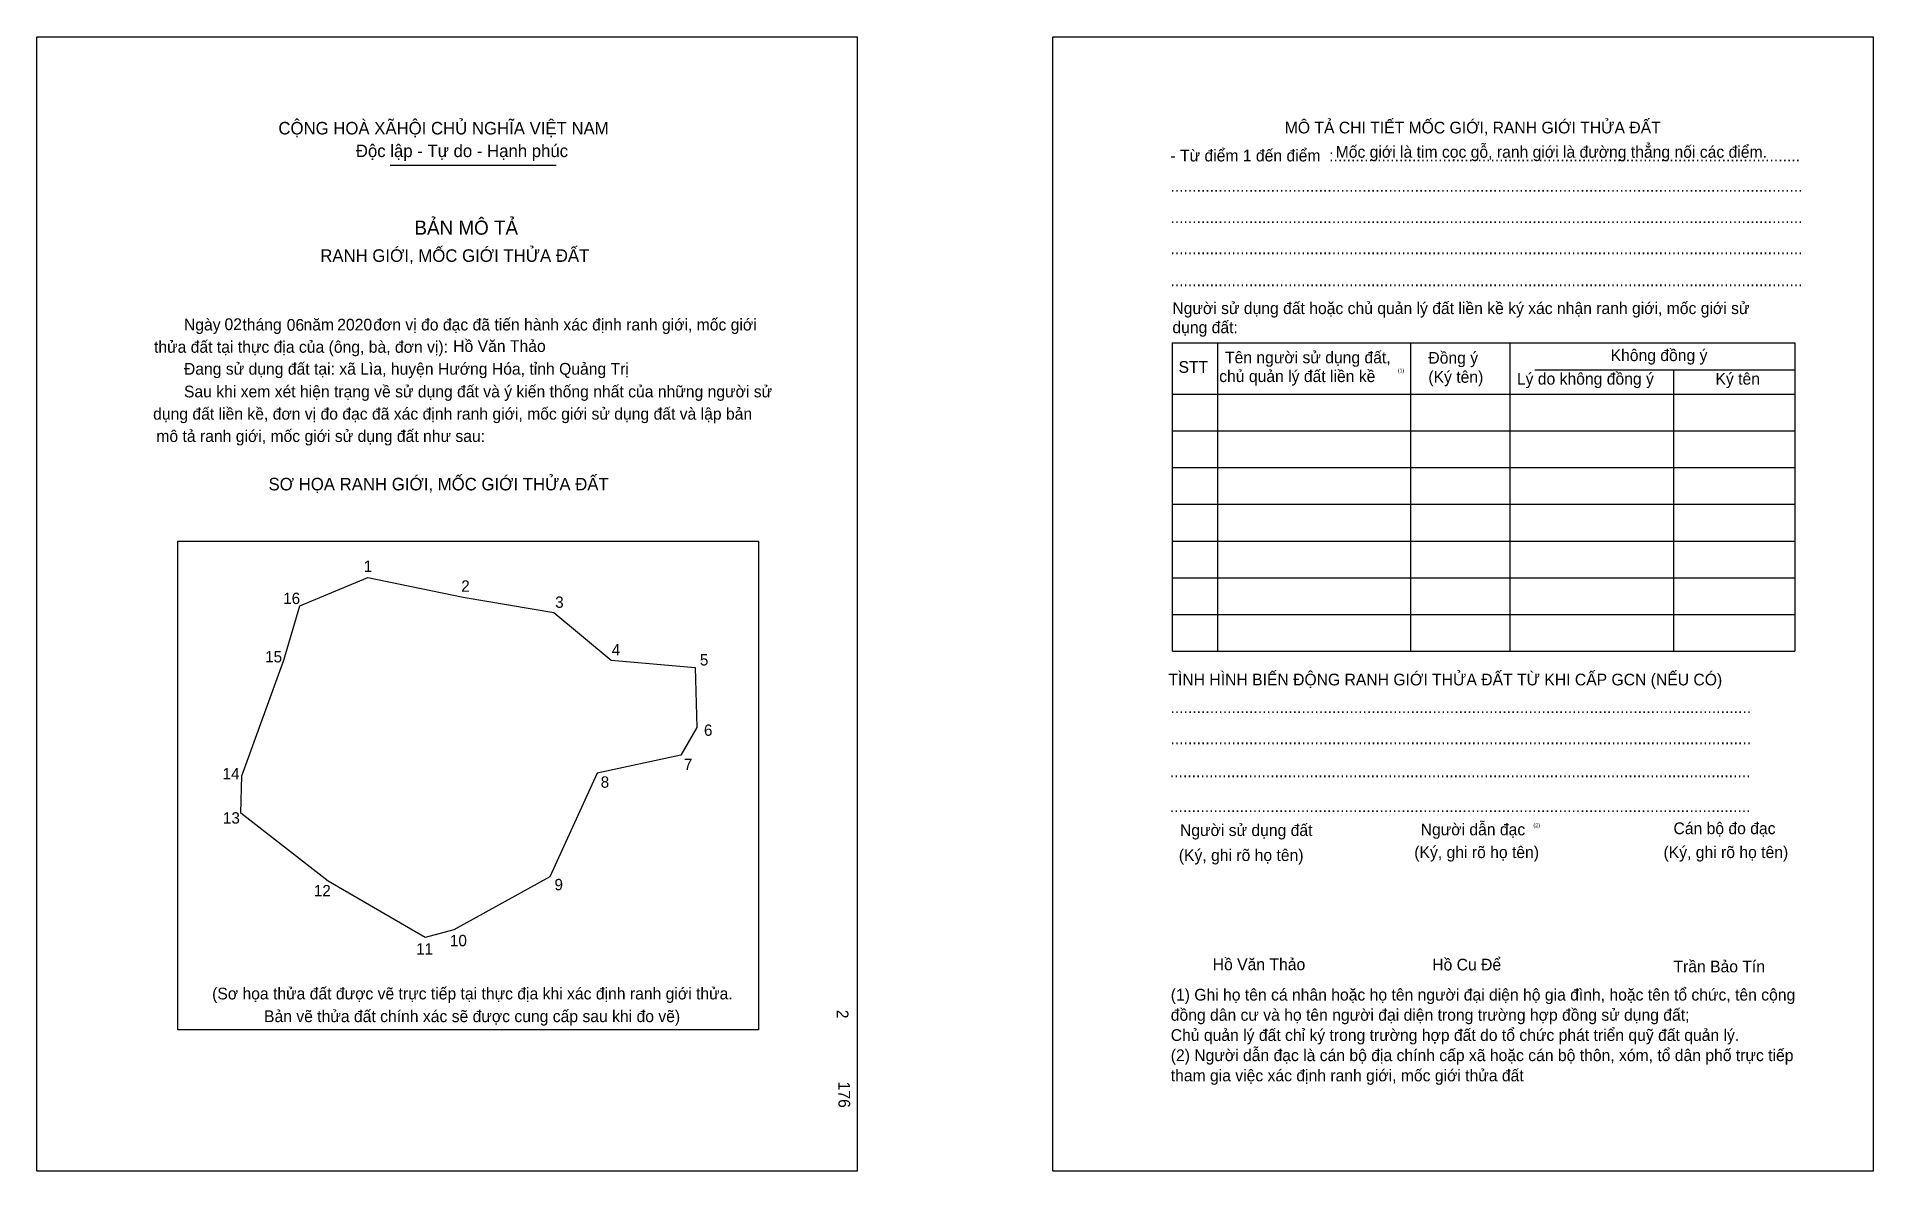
# Model space of a CAD drawing. Extents: x 552757 to 553336, y 1820127 to 1820485.
import ezdxf

# ---------------------------------------------------------------- set-up
doc = ezdxf.new("R2010")
doc.units = 0
for name, color, linetype in [('bmtKhungInTrang1', 7, 'Continuous'), ('bmtKhungInTrang2', 7, 'Continuous'), ('bmtNoiDung', 7, 'Continuous'), ('bmtTemplate', 7, 'Continuous'), ('CanhThua', 7, 'Continuous'), ('SoHieuDinhThua', 7, 'Continuous')]:
    doc.layers.add(name, color=color, linetype=linetype)

msp = doc.modelspace()

# ---------------------------------------------------------------- linework, layer by layer
at = {"layer": 'bmtKhungInTrang1'}
msp.add_lwpolyline([(552756.9, 1820485.12), (553015.69, 1820485.12), (553015.69, 1820127.18), (552756.9, 1820127.18)], close=True, dxfattribs=at)
at = {"layer": 'bmtKhungInTrang2'}
msp.add_lwpolyline([(553077.4, 1820485.12), (553336.19, 1820485.12), (553336.19, 1820127.18), (553077.4, 1820127.18)], close=True, dxfattribs=at)
at = {"layer": 'bmtTemplate'}
for p, q in [((552868.42, 1820444.55), (552920.75, 1820444.55)), ((553129.32, 1820388.58), (553129.32, 1820291.27)), ((553190.2, 1820388.58), (553190.2, 1820291.27)), ((553221.52, 1820388.69), (553221.52, 1820291.27)), ((553311.41, 1820388.58), (553311.41, 1820291.27)), ((553229.46, 1820380), (553311.41, 1820380)), ((553115.12, 1820372.36), (553311.41, 1820372.36)), ((553115.12, 1820360.78), (553311.41, 1820360.78)), ((553115.12, 1820349.19), (553311.41, 1820349.19)), ((553115.12, 1820337.61), (553311.41, 1820337.61)), ((553115.12, 1820326.02), (553311.41, 1820326.02)), ((553115.12, 1820314.44), (553311.41, 1820314.44)), ((553115.12, 1820302.85), (553311.41, 1820302.85)), ((553115.12, 1820291.27), (553311.41, 1820291.27))]:
    msp.add_line(p, q, dxfattribs=at)
for points in [[(553115, 1820388.58), (553311.41, 1820388.58)], [(553115, 1820388.58), (553115, 1820291.27)], [(553273.21, 1820379.89), (553273.21, 1820291.27)]]:
    msp.add_lwpolyline(points, dxfattribs=at)
msp.add_lwpolyline([(552801.42, 1820171.76), (552801.42, 1820326.01), (552984.54, 1820326.01), (552984.54, 1820171.76)], close=True, dxfattribs=at)
at = {"layer": 'CanhThua'}
for p, q in [((552839.87, 1820305.54), (552861.38, 1820314.47)), ((552861.38, 1820314.47), (552891.36, 1820308.28)), ((552891.36, 1820308.28), (552920.04, 1820303.47)), ((552834.84, 1820288.41), (552839.87, 1820305.54)), ((552920.04, 1820303.47), (552938.12, 1820288.38)), ((552821.63, 1820251.96), (552834.84, 1820288.41)), ((552938.12, 1820288.38), (552964.6, 1820286.08)), ((552964.6, 1820286.08), (552965.1, 1820267.23)), ((552965.1, 1820267.23), (552960.11, 1820258.46)), ((552960.11, 1820258.46), (552933.71, 1820252.78)), ((552821.32, 1820240.2), (552821.63, 1820251.96)), ((552933.71, 1820252.78), (552918.79, 1820220.08)), ((552848.86, 1820218.67), (552821.32, 1820240.2)), ((552918.79, 1820220.08), (552888.46, 1820203.31)), ((552879.39, 1820200.9), (552848.86, 1820218.67)), ((552888.46, 1820203.31), (552879.39, 1820200.9))]:
    msp.add_line(p, q, dxfattribs=at)

# ---------------------------------------------------------------- texts
at = {"layer": 'bmtNoiDung'}
for s, height, p in [('02', 3.703, (552816.12, 1820392.57)), ('06', 3.703, (552835.75, 1820392.36)), ('2020', 3.703, (552851.68, 1820392.44)), ('Hồ Văn Thảo', 3.7028, (552888.26, 1820385.68)), ('Hồ Văn Thảo', 3.7028, (553127.84, 1820190.62))]:
    msp.add_text(s, height=height, dxfattribs=at).set_placement(p)
for s, height, p in [('2', 3.7, (553009.24, 1820178.13)), ('176', 3.703, (553009.77, 1820155.47))]:
    msp.add_text(s, height=height, rotation=270, dxfattribs=at).set_placement(p)
at = {"layer": 'bmtTemplate'}
for s, height, p in [('CỘNG HOÀ XÃHỘI CHỦ NGHĨA VIỆT NAM', 3.9497, (552833.13, 1820454.29)), ('MÔ TẢ CHI TIẾT MỐC GIỚI, RANH GIỚI THỬA ĐẤT', 3.7014, (553150.57, 1820454.61)), ('Độc lập - Tự do - Hạnh phúc', 3.9497, (552857.55, 1820447.15)), ('Mốc giới là tim cọc gỗ, ranh giới là đường thẳng nối các điểm.', 3.7014, (553166.63, 1820446.94)), ('- Từ điểm 1 đến điểm  :...........................................................................................................', 3.70143, (553114.5, 1820445.78)), ('.................................................................................................................................................', 3.70143, (553114.5, 1820436.19)), ('BẢN MÔ TẢ', 4.443, (552876.04, 1820422.67)), ('.................................................................................................................................................', 3.70143, (553114.5, 1820426.34)), ('RANH GIỚI, MỐC GIỚI THỬA ĐẤT', 3.9497, (552846.33, 1820414.1)), ('.................................................................................................................................................', 3.70143, (553114.5, 1820416.5)), ('.................................................................................................................................................', 3.70143, (553114.5, 1820406.42)), ('Người sử dụng đất hoặc chủ quản lý đất liền kề ký xác nhận ranh giới, mốc giới sử', 3.7014, (553115.12, 1820397.62)), ('Ngày     tháng     năm         đơn vị đo đạc đã tiến hành xác định ranh giới, mốc giới ', 3.7028, (552803.33, 1820392.44)), ('dụng đất:', 3.701, (553115.12, 1820391.59)), ('thửa đất tại thực địa của (ông, bà, đơn vị):', 3.7028, (552793.89, 1820385.41)), ('Đang sử dụng đất tại: xã Lìa, huyện Hướng Hóa, tỉnh Quảng Trị', 3.7028, (552803.33, 1820378.5)), ('STT', 3.701, (553117.06, 1820379.08)), ('Tên người sử dụng đất,', 3.7014, (553131.71, 1820382.09)), ('Đồng ý', 3.701, (553195.86, 1820381.98)), ('Không đồng ý', 3.7014, (553253.34, 1820382.79)), ('chủ quản lý đất liền kề', 3.7014, (553129.89, 1820376.17)), ('(1)', 1.234, (553186.19, 1820379.21)), ('(Ký tên)', 3.701, (553195.86, 1820375.95)), ('Lý do không đồng ý', 3.7014, (553223.78, 1820375.37)), ('Ký tên', 3.701, (553286.42, 1820375.37)), ('Sau khi xem xét hiện trạng về sử dụng đất và ý kiến thống nhất của những người sử ', 3.7028, (552803.33, 1820371.34)), ('dụng đất liền kề, đơn vị đo đạc đã xác định ranh giới, mốc giới sử dụng đất và lập bản', 3.7028, (552793.61, 1820364.31)), ('mô tả ranh giới, mốc giới sử dụng đất như sau:', 3.7028, (552794.63, 1820357.28)), ('SƠ HỌA RANH GIỚI, MỐC GIỚI THỬA ĐẤT', 3.9497, (552830.01, 1820342)), ('TÌNH HÌNH BIẾN ĐỘNG RANH GIỚI THỬA ĐẤT TỪ KHI CẤP GCN (NẾU CÓ)', 3.7014, (553113.87, 1820280.47)), ('.....................................................................................................................................', 3.70698, (553114.5, 1820271.76)), ('.....................................................................................................................................', 3.70698, (553114.5, 1820261.91)), ('.....................................................................................................................................', 3.70698, (553114.31, 1820251.48)), ('.....................................................................................................................................', 3.70698, (553114.31, 1820240.48)), ('Người sử dụng đất', 3.7014, (553117.51, 1820232.95)), ('Người dẫn đạc', 3.7014, (553193.43, 1820233.18)), ('(2)', 1.234, (553228.98, 1820235.73)), ('Cán bộ đo đạc', 3.7014, (553273.17, 1820233.53)), ('(Ký, ghi rõ họ tên)', 3.7014, (553117.14, 1820225.07)), ('(Ký, ghi rõ họ tên)', 3.7014, (553191.42, 1820226)), ('(Ký, ghi rõ họ tên)', 3.7014, (553270.03, 1820226)), ('Hồ Cu Để', 3.701, (553197.08, 1820190.54)), ('Trần Bảo Tín', 3.7014, (553273.17, 1820189.95)), ('(Sơ họa thửa đất được vẽ trực tiếp tại thực địa khi xác định ranh giới thửa.', 3.7028, (552812.22, 1820181.4)), ('(1) Ghi họ tên cá nhân hoặc họ tên người đại diện hộ gia đình, hoặc tên tổ chức, tên cộng', 3.7014, (553114.6, 1820181.04)), ('đồng dân cư và họ tên người đại diện trong trường hợp đồng sử dụng đất;', 3.7014, (553114.6, 1820174.67)), ('Bản vẽ thửa đất chính xác sẽ được cung cấp sau khi đo vẽ)', 3.7028, (552828.59, 1820174.24)), ('Chủ quản lý đất chỉ ký trong trường hợp đất do tổ chức phát triển quỹ đất quản lý.', 3.7014, (553114.6, 1820168.3)), ('(2) Người dẫn đạc là cán bộ địa chính cấp xã hoặc cán bộ thôn, xóm, tổ dân phố trực tiếp', 3.7014, (553114.6, 1820161.93)), ('tham gia việc xác định ranh giới, mốc giới thửa đất', 3.7014, (553114.6, 1820155.56))]:
    msp.add_text(s, height=height, dxfattribs=at).set_placement(p)
at = {"layer": 'SoHieuDinhThua'}
for s, height, p in [('1', 3.59, (552860.03, 1820316.25)), ('2', 3.59, (552890.81, 1820310.02)), ('16', 3.595, (552834.64, 1820306.14)), ('3', 3.59, (552920.43, 1820304.94)), ('15', 3.595, (552828.94, 1820287.73)), ('4', 3.59, (552938.26, 1820289.91)), ('5', 3.59, (552966.07, 1820286.75)), ('6', 3.59, (552967.36, 1820264.55)), ('14', 3.595, (552815.53, 1820250.83)), ('7', 3.59, (552961.03, 1820253.76)), ('8', 3.59, (552934.79, 1820248.18)), ('13', 3.595, (552815.63, 1820236.87)), ('9', 3.59, (552920.21, 1820215.84)), ('12', 3.595, (552844.3, 1820213.9)), ('11', 3.595, (552876.57, 1820195.54)), ('10', 3.595, (552887.24, 1820198.18))]:
    msp.add_text(s, height=height, dxfattribs=at).set_placement(p)

doc.saveas('drawing.dxf')
